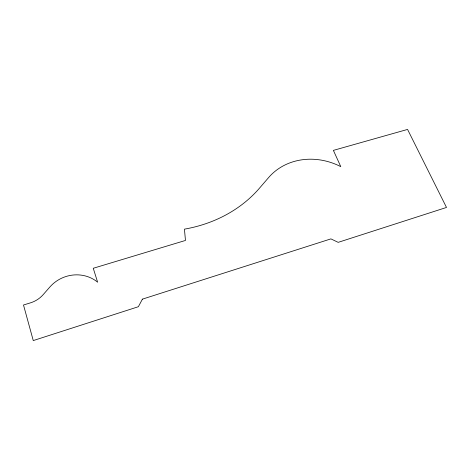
<?xml version="1.0" encoding="UTF-8"?>
<svg xmlns="http://www.w3.org/2000/svg" width="470" height="470" viewBox="0 0 470 470"><rect width="100%" height="100%" fill="white"/><g stroke="black" fill="none" stroke-linecap="round" stroke-linejoin="round"><path stroke-width="0.7" d="M142.416 299.143L138.374 306.716L33.264 340.574L23.5 305.001L29.839 303.05A25.644 23.101 -21.3 0 0 43.158 294.666L49.902 286.97A33.611 31.296 -22.7 0 1 97.619 282.2L93.26 268.276L185.468 240.446L184.434 229.149A130.548 112.671 7.7 0 0 259.464 188.194L268.634 177.542A61.793 55.178 31.8 0 1 340.785 166.633L333.383 150.382L407.561 129.426L446.5 207.452L338.177 242.35L330.909 238.883L142.416 299.143"/></g></svg>
